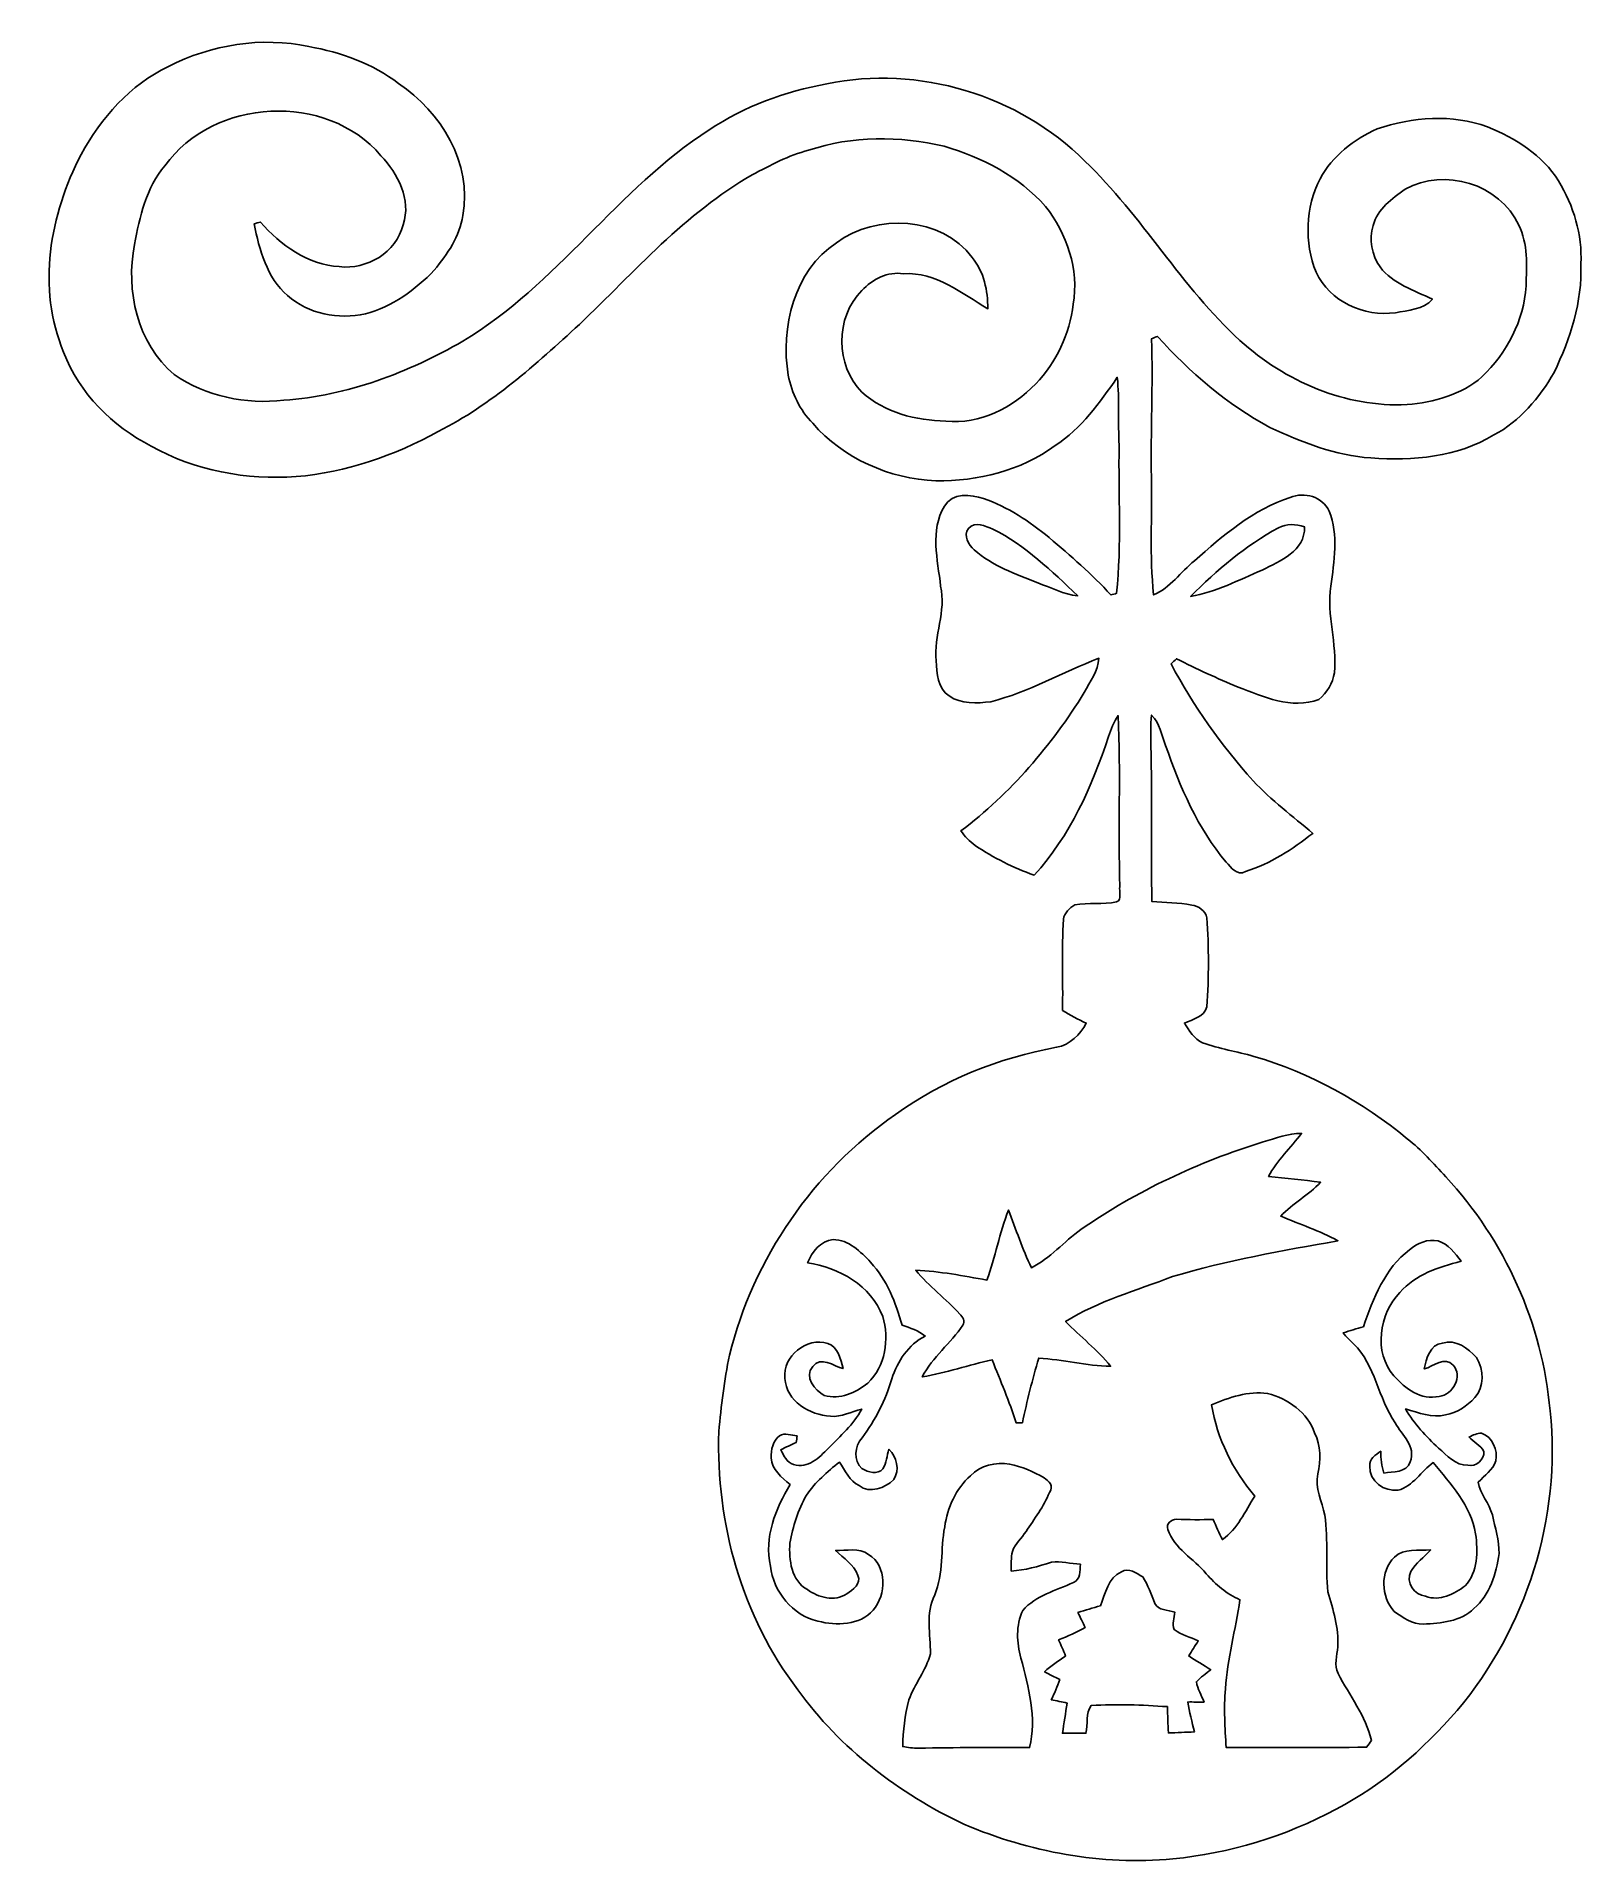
# Model space of a CAD drawing. Header units: centimetres. Extents: x -13.5 to 13.6, y -16.3 to 15.7.
import ezdxf

# ---------------------------------------------------------------- set-up
doc = ezdxf.new("R2010")
doc.units = ezdxf.units.CM
doc.header["$MEASUREMENT"] = 0
doc.layers.add('Layer 1', color=7, linetype='Continuous')

msp = doc.modelspace()

# ---------------------------------------------------------------- linework, layer by layer
at = {"layer": 'Layer 1', "color": 253}
for points, knots in [([(-11.16189, 15.21813), (-10.41188, 15.60407), (-9.52923, 15.742), (-8.70091, 15.56808), (-8.70091, 15.56808), (-8.14105, 15.46613), (-7.58508, 15.26963), (-7.12964, 14.92074), (-7.12964, 14.92074), (-6.3881, 14.42332), (-5.83424, 13.52832), (-6.0071, 12.61039), (-6.0071, 12.61039), (-6.05543, 12.24315), (-6.27944, 11.93588), (-6.50558, 11.65578), (-6.50558, 11.65578), (-6.83613, 11.30759), (-7.24394, 11.01372), (-7.71278, 10.88778), (-7.71278, 10.88778), (-8.18021, 10.78865), (-8.71326, 10.8839), (-9.0738, 11.21128), (-9.0738, 11.21128), (-9.44033, 11.52102), (-9.56663, 12.01314), (-9.66047, 12.46293), (-9.66047, 12.46293), (-9.62413, 12.47387), (-9.58744, 12.48516), (-9.55111, 12.49609), (-9.55111, 12.49609), (-9.19762, 12.09252), (-8.7189, 11.75032), (-8.16892, 11.71575), (-8.16892, 11.71575), (-7.68632, 11.65648), (-7.16809, 11.96481), (-7.05203, 12.44917), (-7.05203, 12.44917), (-6.89963, 12.89191), (-7.14693, 13.33888), (-7.43938, 13.65779), (-7.43938, 13.65779), (-8.39258, 14.77716), (-10.37167, 14.67097), (-11.22116, 13.4807), (-11.22116, 13.4807), (-11.55136, 13.09899), (-11.66142, 12.58464), (-11.75597, 12.10381), (-11.75597, 12.10381), (-11.90943, 11.29665), (-11.70905, 10.3699), (-11.05888, 9.82592), (-11.05888, 9.82592), (-10.50502, 9.44104), (-9.80405, 9.30063), (-9.13836, 9.3786), (-9.13836, 9.3786), (-8.02675, 9.45515), (-6.96207, 9.85979), (-6.00428, 10.41329), (-6.00428, 10.41329), (-4.35786, 11.39437), (-3.29847, 13.08029), (-1.69051, 14.10935), (-1.69051, 14.10935), (-1.07456, 14.52351), (-0.36266, 14.78033), (0.36513, 14.91297), (0.36513, 14.91297), (1.96991, 15.25235), (3.72463, 14.71965), (4.88456, 13.56325), (4.88456, 13.56325), (5.88716, 12.60263), (6.57401, 11.36227), (7.59954, 10.42317), (7.59954, 10.42317), (8.39152, 9.70774), (9.44633, 9.24666), (10.52618, 9.30204), (10.52618, 9.30204), (10.99291, 9.33979), (11.47762, 9.4742), (11.83675, 9.78817), (11.83675, 9.78817), (12.27208, 10.20163), (12.57406, 10.77242), (12.60898, 11.37744), (12.60898, 11.37744), (12.61992, 11.73374), (12.64638, 12.11404), (12.48057, 12.44212), (12.48057, 12.44212), (12.15108, 13.16249), (11.17635, 13.45636), (10.49443, 13.07006), (10.49443, 13.07006), (10.26372, 12.90955), (10.00478, 12.72505), (9.93457, 12.43436), (9.93457, 12.43436), (9.84356, 12.19412), (9.91588, 11.9186), (10.0524, 11.70975), (10.0524, 11.70975), (10.27994, 11.41695), (10.64895, 11.303), (10.96927, 11.1446), (10.96927, 11.1446), (10.81334, 10.96081), (10.53747, 10.95446), (10.32051, 10.9093), (10.32051, 10.9093), (9.77406, 10.83134), (9.16869, 11.10756), (8.93198, 11.61732), (8.93198, 11.61732), (8.72455, 12.13838), (8.74607, 12.75433), (9.00395, 13.25457), (9.00395, 13.25457), (9.21526, 13.65673), (9.59767, 13.93896), (10.0009, 14.1284), (10.0009, 14.1284), (10.62143, 14.32877), (11.31464, 14.39369), (11.93624, 14.16015), (11.93624, 14.16015), (12.42448, 13.96824), (12.89403, 13.66873), (13.17801, 13.21576), (13.17801, 13.21576), (13.44048, 12.78184), (13.59606, 12.27667), (13.56854, 11.76549), (13.56854, 11.76549), (13.59535, 11.10227), (13.38651, 10.45457), (13.09934, 9.86472), (13.09934, 9.86472), (12.84499, 9.42234), (12.5035, 9.0103), (12.04524, 8.7697), (12.04524, 8.7697), (11.40389, 8.37988), (10.62567, 8.31603), (9.89365, 8.36859), (9.89365, 8.36859), (9.27029, 8.40387), (8.68398, 8.64729), (8.12306, 8.90235), (8.12306, 8.90235), (7.37411, 9.30381), (6.72183, 9.86402), (6.15738, 10.49514), (6.15738, 10.49514), (6.12175, 10.48103), (6.08683, 10.46692), (6.0519, 10.45245), (6.0519, 10.45245), (6.0773, 9.64353), (6.03673, 8.83497), (6.04979, 8.02569), (6.04979, 8.02569), (6.06213, 7.34131), (6.01768, 6.65374), (6.08753, 5.97147), (6.08753, 5.97147), (6.37787, 6.09812), (6.56484, 6.37011), (6.80297, 6.56696), (6.80297, 6.56696), (7.30567, 7.01005), (7.83202, 7.46901), (8.48148, 7.67574), (8.48148, 7.67574), (8.72631, 7.78263), (9.04663, 7.68667), (9.16093, 7.43902), (9.16093, 7.43902), (9.32956, 7.02134), (9.24913, 6.55532), (9.18986, 6.12387), (9.18986, 6.12387), (9.11154, 5.61516), (9.30663, 5.11704), (9.25266, 4.60834), (9.25266, 4.60834), (9.2269, 4.4256), (9.11931, 4.25909), (8.98066, 4.14267), (8.98066, 4.14267), (8.50124, 3.95781), (8.01229, 4.19135), (7.56744, 4.35892), (7.56744, 4.35892), (7.20196, 4.51132), (6.83966, 4.67184), (6.48794, 4.85422), (6.48794, 4.85422), (6.45619, 4.82388), (6.42444, 4.79354), (6.39304, 4.76321), (6.39304, 4.76321), (6.78533, 4.02484), (7.27146, 3.33728), (7.83237, 2.71745), (7.83237, 2.71745), (8.14846, 2.37631), (8.52311, 2.09726), (8.87589, 1.7974), (8.87589, 1.7974), (8.51888, 1.52047), (8.13259, 1.26577), (7.69796, 1.12995), (7.69796, 1.12995), (7.53992, 1.0481), (7.4489, 1.20262), (7.35965, 1.29152), (7.35965, 1.29152), (6.85871, 1.88383), (6.55038, 2.60844), (6.29885, 3.33446), (6.29885, 3.33446), (6.23041, 3.5179), (6.19725, 3.72357), (6.05402, 3.86715), (6.05402, 3.86715), (6.0258, 3.69076), (6.04132, 3.51226), (6.04238, 3.33446), (6.04238, 3.33446), (6.06072, 2.42429), (6.03885, 1.51377), (6.05825, 0.6036), (6.05825, 0.6036), (6.29038, 0.58737), (6.52533, 0.58526), (6.75605, 0.54187), (6.75605, 0.54187), (6.87634, 0.53058), (6.99523, 0.44274), (7.01851, 0.32103), (7.01851, 0.32103), (7.05767, -0.1972), (7.05767, -0.72002), (7.01922, -1.2386), (7.01922, -1.2386), (6.97547, -1.41499), (6.77051, -1.45627), (6.62728, -1.52224), (6.62728, -1.52224), (6.70842, -1.65594), (6.79768, -1.80128), (6.9469, -1.86655), (6.9469, -1.86655), (7.23865, -1.97309), (7.54697, -2.02001), (7.84507, -2.10573), (7.84507, -2.10573), (8.82791, -2.39078), (9.74019, -2.89842), (10.53006, -3.54577), (10.53006, -3.54577), (10.77842, -3.74262), (10.98938, -3.98004), (11.20387, -4.21217), (11.20387, -4.21217), (12.23786, -5.32906), (12.90073, -6.7885), (13.02879, -8.30792), (13.02879, -8.30792), (13.23481, -10.18399), (12.60722, -12.11227), (11.40319, -13.55478), (11.40319, -13.55478), (10.79747, -14.23741), (10.1032, -14.86606), (9.28158, -15.27669), (9.28158, -15.27669), (8.40211, -15.76105), (7.41856, -16.04927), (6.42197, -16.15087), (6.42197, -16.15087), (5.17772, -16.26411), (3.91195, -16.03128), (2.76578, -15.54304), (2.76578, -15.54304), (1.63124, -15.00364), (0.59655, -14.21694), (-0.13935, -13.19107), (-0.13935, -13.19107), (-1.12219, -11.9126), (-1.5748, -10.27218), (-1.52541, -8.67163), (-1.52541, -8.67163), (-1.48202, -8.22325), (-1.4291, -7.77522), (-1.33879, -7.3339), (-1.33879, -7.3339), (-0.91652, -5.64127), (0.13088, -4.11127), (1.57021, -3.12279), (1.57021, -3.12279), (2.40277, -2.5206), (3.38102, -2.13043), (4.38961, -1.94592), (4.38961, -1.94592), (4.62562, -1.90324), (4.79919, -1.72579), (4.90961, -1.524), (4.90961, -1.524), (4.76532, -1.4605), (4.62668, -1.38536), (4.49404, -1.30104), (4.49404, -1.30104), (4.5025, -0.7687), (4.47851, -0.23566), (4.50815, 0.29598), (4.50815, 0.29598), (4.52649, 0.40428), (4.6168, 0.49354), (4.70747, 0.54645), (4.70747, 0.54645), (4.94736, 0.59196), (5.19889, 0.54822), (5.43983, 0.59796), (5.43983, 0.59796), (5.54567, 0.63641), (5.4737, 0.79834), (5.4991, 0.86289), (5.4991, 0.86289), (5.46276, 1.86126), (5.51603, 2.86103), (5.46523, 3.85868), (5.46523, 3.85868), (5.38868, 3.74685), (5.34035, 3.61985), (5.29872, 3.49179), (5.29872, 3.49179), (5.00733, 2.61691), (4.6288, 1.7526), (3.99627, 1.06609), (3.99627, 1.06609), (3.63255, 1.19521), (3.2833, 1.36878), (2.96439, 1.58679), (2.96439, 1.58679), (2.8635, 1.65312), (2.78306, 1.74378), (2.71286, 1.84044), (2.71286, 1.84044), (3.58316, 2.49731), (4.30354, 3.33692), (4.87327, 4.26332), (4.87327, 4.26332), (4.9724, 4.45523), (5.11669, 4.63832), (5.12974, 4.86269), (5.12974, 4.86269), (4.49545, 4.61962), (3.90208, 4.26826), (3.23921, 4.1021), (3.23921, 4.1021), (2.99297, 4.07176), (2.72027, 4.05589), (2.50613, 4.20194), (2.50613, 4.20194), (2.30752, 4.33246), (2.29623, 4.6041), (2.28036, 4.81577), (2.28036, 4.81577), (2.23273, 5.25674), (2.46204, 5.68643), (2.35867, 6.12563), (2.35867, 6.12563), (2.30928, 6.58671), (2.16958, 7.09542), (2.42641, 7.52369), (2.42641, 7.52369), (2.56681, 7.76323), (2.88713, 7.73254), (3.11185, 7.65528), (3.11185, 7.65528), (3.5366, 7.51311), (3.91442, 7.25664), (4.25732, 6.97371), (4.25732, 6.97371), (4.63127, 6.65374), (5.01086, 6.3373), (5.33964, 5.96935), (5.33964, 5.96935), (5.36504, 5.97676), (5.41584, 5.99158), (5.44124, 5.99899), (5.44124, 5.99899), (5.52768, 6.85941), (5.47194, 7.72724), (5.48393, 8.59014), (5.48393, 8.59014), (5.46312, 8.98631), (5.49134, 9.38459), (5.45253, 9.77935), (5.45253, 9.77935), (5.14526, 9.33591), (4.82459, 8.88189), (4.36421, 8.58273), (4.36421, 8.58273), (3.76555, 8.14387), (3.00919, 7.95937), (2.27471, 7.96572), (2.27471, 7.96572), (1.46015, 8.00171), (0.6604, 8.35872), (0.11959, 8.97467), (0.11959, 8.97467), (-0.10548, 9.20221), (-0.24483, 9.50277), (-0.30903, 9.81392), (-0.30903, 9.81392), (-0.44591, 10.64824), (-0.20708, 11.64343), (0.5334, 12.13309), (0.5334, 12.13309), (1.23437, 12.65167), (2.37137, 12.60228), (2.91183, 11.8745), (2.91183, 11.8745), (3.11926, 11.62544), (3.18558, 11.29559), (3.18594, 10.9788), (3.18594, 10.9788), (2.73085, 11.24867), (2.27647, 11.62826), (1.71132, 11.59087), (1.71132, 11.59087), (1.43122, 11.63426), (1.16558, 11.49703), (0.98072, 11.29559), (0.98072, 11.29559), (0.51153, 10.82887), (0.51576, 9.98396), (0.98072, 9.51865), (0.98072, 9.51865), (1.37548, 9.16234), (1.93111, 9.0237), (2.4511, 9.01065), (2.4511, 9.01065), (3.04588, 8.95174), (3.62091, 9.24384), (4.02449, 9.66399), (4.02449, 9.66399), (4.38291, 10.04429), (4.62209, 10.53783), (4.68066, 11.05853), (4.68066, 11.05853), (4.78472, 11.6653), (4.57129, 12.29289), (4.19594, 12.76879), (4.19594, 12.76879), (3.73592, 13.29584), (3.08434, 13.62745), (2.42182, 13.82254), (2.42182, 13.82254), (1.64359, 14.00775), (0.80998, 14.00881), (0.04727, 13.75269), (0.04727, 13.75269), (-0.30445, 13.66414), (-0.62124, 13.48599), (-0.94121, 13.32195), (-0.94121, 13.32195), (-2.10961, 12.65132), (-3.00355, 11.62438), (-3.96522, 10.70292), (-3.96522, 10.70292), (-4.72863, 10.00725), (-5.50439, 9.29887), (-6.43537, 8.83144), (-6.43537, 8.83144), (-7.20125, 8.40881), (-8.04721, 8.11495), (-8.92175, 8.04122), (-8.92175, 8.04122), (-9.79241, 7.98089), (-10.69799, 8.13999), (-11.46104, 8.57567), (-11.46104, 8.57567), (-12.14226, 8.92034), (-12.72328, 9.49995), (-12.99457, 10.22068), (-12.99457, 10.22068), (-13.46906, 11.33828), (-13.23693, 12.6298), (-12.68871, 13.67719), (-12.68871, 13.67719), (-12.33946, 14.3196), (-11.8304, 14.89922), (-11.16189, 15.21813), (-11.16189, 15.21813), (-11.16189, 15.21813), (-11.16189, 15.21813), (-11.16189, 15.21813)], [0, 0, 0, 0, 0.0078125, 0.0078125, 0.0078125, 0.0078125, 0.015625, 0.015625, 0.015625, 0.015625, 0.0234375, 0.0234375, 0.0234375, 0.0234375, 0.03125, 0.03125, 0.03125, 0.03125, 0.0390625, 0.0390625, 0.0390625, 0.0390625, 0.046875, 0.046875, 0.046875, 0.046875, 0.0546875, 0.0546875, 0.0546875, 0.0546875, 0.0625, 0.0625, 0.0625, 0.0625, 0.0703125, 0.0703125, 0.0703125, 0.0703125, 0.078125, 0.078125, 0.078125, 0.078125, 0.0859375, 0.0859375, 0.0859375, 0.0859375, 0.09375, 0.09375, 0.09375, 0.09375, 0.1015625, 0.1015625, 0.1015625, 0.1015625, 0.109375, 0.109375, 0.109375, 0.109375, 0.1171875, 0.1171875, 0.1171875, 0.1171875, 0.125, 0.125, 0.125, 0.125, 0.1328125, 0.1328125, 0.1328125, 0.1328125, 0.140625, 0.140625, 0.140625, 0.140625, 0.1484375, 0.1484375, 0.1484375, 0.1484375, 0.15625, 0.15625, 0.15625, 0.15625, 0.1640625, 0.1640625, 0.1640625, 0.1640625, 0.171875, 0.171875, 0.171875, 0.171875, 0.1796875, 0.1796875, 0.1796875, 0.1796875, 0.1875, 0.1875, 0.1875, 0.1875, 0.1953125, 0.1953125, 0.1953125, 0.1953125, 0.203125, 0.203125, 0.203125, 0.203125, 0.2109375, 0.2109375, 0.2109375, 0.2109375, 0.21875, 0.21875, 0.21875, 0.21875, 0.2265625, 0.2265625, 0.2265625, 0.2265625, 0.234375, 0.234375, 0.234375, 0.234375, 0.2421875, 0.2421875, 0.2421875, 0.2421875, 0.25, 0.25, 0.25, 0.25, 0.2578125, 0.2578125, 0.2578125, 0.2578125, 0.265625, 0.265625, 0.265625, 0.265625, 0.2734375, 0.2734375, 0.2734375, 0.2734375, 0.28125, 0.28125, 0.28125, 0.28125, 0.2890625, 0.2890625, 0.2890625, 0.2890625, 0.296875, 0.296875, 0.296875, 0.296875, 0.3046875, 0.3046875, 0.3046875, 0.3046875, 0.3125, 0.3125, 0.3125, 0.3125, 0.3203125, 0.3203125, 0.3203125, 0.3203125, 0.328125, 0.328125, 0.328125, 0.328125, 0.3359375, 0.3359375, 0.3359375, 0.3359375, 0.34375, 0.34375, 0.34375, 0.34375, 0.3515625, 0.3515625, 0.3515625, 0.3515625, 0.359375, 0.359375, 0.359375, 0.359375, 0.3671875, 0.3671875, 0.3671875, 0.3671875, 0.375, 0.375, 0.375, 0.375, 0.3828125, 0.3828125, 0.3828125, 0.3828125, 0.390625, 0.390625, 0.390625, 0.390625, 0.3984375, 0.3984375, 0.3984375, 0.3984375, 0.40625, 0.40625, 0.40625, 0.40625, 0.4140625, 0.4140625, 0.4140625, 0.4140625, 0.421875, 0.421875, 0.421875, 0.421875, 0.4296875, 0.4296875, 0.4296875, 0.4296875, 0.4375, 0.4375, 0.4375, 0.4375, 0.4453125, 0.4453125, 0.4453125, 0.4453125, 0.453125, 0.453125, 0.453125, 0.453125, 0.4609375, 0.4609375, 0.4609375, 0.4609375, 0.46875, 0.46875, 0.46875, 0.46875, 0.4765625, 0.4765625, 0.4765625, 0.4765625, 0.484375, 0.484375, 0.484375, 0.484375, 0.4921875, 0.4921875, 0.4921875, 0.4921875, 0.5, 0.5, 0.5, 0.5, 0.5078125, 0.5078125, 0.5078125, 0.5078125, 0.515625, 0.515625, 0.515625, 0.515625, 0.5234375, 0.5234375, 0.5234375, 0.5234375, 0.53125, 0.53125, 0.53125, 0.53125, 0.5390625, 0.5390625, 0.5390625, 0.5390625, 0.546875, 0.546875, 0.546875, 0.546875, 0.5546875, 0.5546875, 0.5546875, 0.5546875, 0.5625, 0.5625, 0.5625, 0.5625, 0.5703125, 0.5703125, 0.5703125, 0.5703125, 0.578125, 0.578125, 0.578125, 0.578125, 0.5859375, 0.5859375, 0.5859375, 0.5859375, 0.59375, 0.59375, 0.59375, 0.59375, 0.6015625, 0.6015625, 0.6015625, 0.6015625, 0.609375, 0.609375, 0.609375, 0.609375, 0.6171875, 0.6171875, 0.6171875, 0.6171875, 0.625, 0.625, 0.625, 0.625, 0.6328125, 0.6328125, 0.6328125, 0.6328125, 0.640625, 0.640625, 0.640625, 0.640625, 0.6484375, 0.6484375, 0.6484375, 0.6484375, 0.65625, 0.65625, 0.65625, 0.65625, 0.6640625, 0.6640625, 0.6640625, 0.6640625, 0.671875, 0.671875, 0.671875, 0.671875, 0.6796875, 0.6796875, 0.6796875, 0.6796875, 0.6875, 0.6875, 0.6875, 0.6875, 0.6953125, 0.6953125, 0.6953125, 0.6953125, 0.703125, 0.703125, 0.703125, 0.703125, 0.7109375, 0.7109375, 0.7109375, 0.7109375, 0.71875, 0.71875, 0.71875, 0.71875, 0.7265625, 0.7265625, 0.7265625, 0.7265625, 0.734375, 0.734375, 0.734375, 0.734375, 0.7421875, 0.7421875, 0.7421875, 0.7421875, 0.75, 0.75, 0.75, 0.75, 0.7578125, 0.7578125, 0.7578125, 0.7578125, 0.765625, 0.765625, 0.765625, 0.765625, 0.7734375, 0.7734375, 0.7734375, 0.7734375, 0.78125, 0.78125, 0.78125, 0.78125, 0.7890625, 0.7890625, 0.7890625, 0.7890625, 0.796875, 0.796875, 0.796875, 0.796875, 0.8046875, 0.8046875, 0.8046875, 0.8046875, 0.8125, 0.8125, 0.8125, 0.8125, 0.8203125, 0.8203125, 0.8203125, 0.8203125, 0.828125, 0.828125, 0.828125, 0.828125, 0.8359375, 0.8359375, 0.8359375, 0.8359375, 0.84375, 0.84375, 0.84375, 0.84375, 0.8515625, 0.8515625, 0.8515625, 0.8515625, 0.859375, 0.859375, 0.859375, 0.859375, 0.8671875, 0.8671875, 0.8671875, 0.8671875, 0.875, 0.875, 0.875, 0.875, 0.8828125, 0.8828125, 0.8828125, 0.8828125, 0.890625, 0.890625, 0.890625, 0.890625, 0.8984375, 0.8984375, 0.8984375, 0.8984375, 0.90625, 0.90625, 0.90625, 0.90625, 0.9140625, 0.9140625, 0.9140625, 0.9140625, 0.921875, 0.921875, 0.921875, 0.921875, 0.9296875, 0.9296875, 0.9296875, 0.9296875, 0.9375, 0.9375, 0.9375, 0.9375, 0.9453125, 0.9453125, 0.9453125, 0.9453125, 0.953125, 0.953125, 0.953125, 0.953125, 0.9609375, 0.9609375, 0.9609375, 0.9609375, 0.96875, 0.96875, 0.96875, 0.96875, 0.9765625, 0.9765625, 0.9765625, 0.9765625, 0.984375, 0.984375, 0.984375, 0.984375, 1, 1, 1, 1]), ([(2.85009, 7.13317), (2.74708, 7.00758), (2.84903, 6.84953), (2.94746, 6.75816), (2.94746, 6.75816), (3.26637, 6.48017), (3.67136, 6.33518), (4.05836, 6.18102), (4.05836, 6.18102), (4.29084, 6.10235), (4.51167, 5.97535), (4.76074, 5.95418), (4.76074, 5.95418), (4.30212, 6.38492), (3.84492, 6.83824), (3.27554, 7.12329), (3.27554, 7.12329), (3.14254, 7.17232), (2.95945, 7.26899), (2.85009, 7.13317), (2.85009, 7.13317), (2.85009, 7.13317), (2.85009, 7.13317), (2.85009, 7.13317)], [0, 0, 0, 0, 0.14285714, 0.14285714, 0.14285714, 0.14285714, 0.28571429, 0.28571429, 0.28571429, 0.28571429, 0.42857143, 0.42857143, 0.42857143, 0.42857143, 0.57142857, 0.57142857, 0.57142857, 0.57142857, 0.71428571, 0.71428571, 0.71428571, 0.71428571, 1, 1, 1, 1]), ([(8.27334, 7.1434), (7.69655, 6.83577), (7.19737, 6.40151), (6.73453, 5.94431), (6.73453, 5.94431), (7.17726, 6.01733), (7.57908, 6.23429), (7.99006, 6.40503), (7.99006, 6.40503), (8.2998, 6.56837), (8.74289, 6.73594), (8.73054, 7.16174), (8.73054, 7.16174), (8.58132, 7.20584), (8.4134, 7.22842), (8.27334, 7.1434), (8.27334, 7.1434), (8.27334, 7.1434), (8.27334, 7.1434), (8.27334, 7.1434)], [0, 0, 0, 0, 0.16666667, 0.16666667, 0.16666667, 0.16666667, 0.33333333, 0.33333333, 0.33333333, 0.33333333, 0.5, 0.5, 0.5, 0.5, 0.66666667, 0.66666667, 0.66666667, 0.66666667, 1, 1, 1, 1]), ([(8.00594, -3.6001), (6.87634, -3.95464), (5.78908, -4.45735), (4.81612, -5.13503), (4.81612, -5.13503), (4.51697, -5.34529), (4.27743, -5.63951), (3.94758, -5.80531), (3.94758, -5.80531), (3.79412, -5.47582), (3.67736, -5.13221), (3.54683, -4.7939), (3.54683, -4.7939), (3.39266, -5.19395), (3.31682, -5.61904), (3.16865, -6.02121), (3.16865, -6.02121), (2.75696, -5.94572), (2.34421, -5.86669), (1.92511, -5.848), (1.92511, -5.848), (2.15336, -6.13198), (2.45392, -6.34682), (2.69804, -6.61635), (2.69804, -6.61635), (2.74038, -6.66785), (2.79576, -6.74158), (2.7499, -6.80861), (2.7499, -6.80861), (2.53577, -7.12717), (2.21439, -7.36741), (2.03835, -7.71349), (2.03835, -7.71349), (2.45428, -7.64857), (2.8508, -7.50182), (3.26214, -7.4168), (3.26214, -7.4168), (3.40642, -7.78298), (3.56129, -8.14564), (3.683, -8.52029), (3.683, -8.52029), (3.71016, -8.51958), (3.76449, -8.51817), (3.79166, -8.51747), (3.79166, -8.51747), (3.87103, -8.13647), (3.96699, -7.75864), (4.07741, -7.3854), (4.07741, -7.3854), (4.49933, -7.41186), (4.91208, -7.52052), (5.33576, -7.52898), (5.33576, -7.52898), (5.10187, -7.23935), (4.80554, -7.00934), (4.54589, -6.74476), (4.54589, -6.74476), (5.12339, -6.38739), (5.78626, -6.20183), (6.41667, -5.96018), (6.41667, -5.96018), (7.36494, -5.67655), (8.34072, -5.50474), (9.31404, -5.33329), (9.31404, -5.33329), (8.99442, -5.15832), (8.64694, -5.04331), (8.31286, -4.90079), (8.31286, -4.90079), (8.52487, -4.67924), (8.80216, -4.53214), (9.01241, -4.30847), (9.01241, -4.30847), (8.70938, -4.26438), (8.40387, -4.24427), (8.10048, -4.20582), (8.10048, -4.20582), (8.25077, -3.92395), (8.48642, -3.70311), (8.67939, -3.45264), (8.67939, -3.45264), (8.44656, -3.44911), (8.22713, -3.54013), (8.00594, -3.6001), (8.00594, -3.6001), (8.00594, -3.6001), (8.00594, -3.6001), (8.00594, -3.6001)], [0, 0, 0, 0, 0.04347826, 0.04347826, 0.04347826, 0.04347826, 0.08695652, 0.08695652, 0.08695652, 0.08695652, 0.13043478, 0.13043478, 0.13043478, 0.13043478, 0.17391304, 0.17391304, 0.17391304, 0.17391304, 0.2173913, 0.2173913, 0.2173913, 0.2173913, 0.26086957, 0.26086957, 0.26086957, 0.26086957, 0.30434783, 0.30434783, 0.30434783, 0.30434783, 0.34782609, 0.34782609, 0.34782609, 0.34782609, 0.39130435, 0.39130435, 0.39130435, 0.39130435, 0.43478261, 0.43478261, 0.43478261, 0.43478261, 0.47826087, 0.47826087, 0.47826087, 0.47826087, 0.52173913, 0.52173913, 0.52173913, 0.52173913, 0.56521739, 0.56521739, 0.56521739, 0.56521739, 0.60869565, 0.60869565, 0.60869565, 0.60869565, 0.65217391, 0.65217391, 0.65217391, 0.65217391, 0.69565217, 0.69565217, 0.69565217, 0.69565217, 0.73913043, 0.73913043, 0.73913043, 0.73913043, 0.7826087, 0.7826087, 0.7826087, 0.7826087, 0.82608696, 0.82608696, 0.82608696, 0.82608696, 0.86956522, 0.86956522, 0.86956522, 0.86956522, 0.91304348, 0.91304348, 0.91304348, 0.91304348, 1, 1, 1, 1]), ([(0.02858, -5.71923), (0.57891, -5.80072), (1.13877, -6.1154), (1.3462, -6.65656), (1.3462, -6.65656), (1.46262, -7.0545), (1.39665, -7.52898), (1.08409, -7.82214), (1.08409, -7.82214), (0.87312, -7.99147), (0.59725, -8.11883), (0.32209, -8.04016), (0.32209, -8.04016), (0.15804, -7.95232), (-0.04163, -7.70855), (0.12277, -7.53181), (0.12277, -7.53181), (0.25647, -7.34519), (0.48648, -7.52475), (0.65229, -7.56955), (0.65229, -7.56955), (0.60642, -7.40234), (0.57115, -7.19032), (0.38312, -7.12999), (0.38312, -7.12999), (0.01023, -7.01146), (-0.40746, -7.35083), (-0.36724, -7.741), (-0.36724, -7.741), (-0.34396, -8.14317), (0.0695, -8.38306), (0.43109, -8.40387), (0.43109, -8.40387), (0.62548, -8.42116), (0.79516, -8.32167), (0.97719, -8.27828), (0.97719, -8.27828), (0.83573, -8.5471), (0.60007, -8.74818), (0.39299, -8.96549), (0.39299, -8.96549), (0.23107, -9.12354), (0.03845, -9.32886), (-0.21555, -9.24913), (-0.21555, -9.24913), (-0.33514, -9.21314), (-0.38806, -9.09144), (-0.43956, -8.98984), (-0.43956, -8.98984), (-0.34996, -8.94468), (-0.25929, -8.90199), (-0.16757, -8.86143), (-0.16757, -8.86143), (-0.16369, -8.8332), (-0.15628, -8.77641), (-0.15275, -8.74783), (-0.15275, -8.74783), (-0.254, -8.73725), (-0.36689, -8.68821), (-0.46284, -8.74324), (-0.46284, -8.74324), (-0.57291, -8.83638), (-0.61736, -8.98913), (-0.60537, -9.13024), (-0.60537, -9.13024), (-0.60184, -9.33909), (-0.4191, -9.4742), (-0.27693, -9.59803), (-0.27693, -9.59803), (-0.52881, -10.02418), (-0.73519, -10.5223), (-0.61983, -11.02572), (-0.61983, -11.02572), (-0.56938, -11.47692), (-0.23671, -11.88473), (0.21026, -11.98986), (0.21026, -11.98986), (0.53375, -12.07064), (0.9398, -12.06359), (1.18075, -11.79936), (1.18075, -11.79936), (1.40758, -11.5249), (1.42487, -11.02431), (1.0982, -10.8204), (1.0982, -10.8204), (0.93204, -10.69552), (0.70838, -10.76466), (0.51929, -10.7502), (0.51929, -10.7502), (0.65652, -10.89025), (0.84455, -10.99397), (0.91158, -11.19011), (0.91158, -11.19011), (0.97896, -11.33158), (0.81986, -11.44623), (0.7172, -11.51149), (0.7172, -11.51149), (0.50553, -11.65084), (0.21943, -11.57676), (0.02646, -11.43741), (0.02646, -11.43741), (-0.25365, -11.28148), (-0.30198, -10.91318), (-0.27869, -10.62461), (-0.27869, -10.62461), (-0.22543, -10.33286), (-0.1397, -10.04076), (0.01023, -9.78323), (0.01023, -9.78323), (0.16404, -9.55604), (0.375, -9.37472), (0.58843, -9.20503), (0.58843, -9.20503), (0.68897, -9.35214), (0.75847, -9.53699), (0.93204, -9.61602), (0.93204, -9.61602), (1.11654, -9.76242), (1.38748, -9.66011), (1.53952, -9.51301), (1.53952, -9.51301), (1.64253, -9.34261), (1.59773, -9.11401), (1.45274, -8.98066), (1.45274, -8.98066), (1.41887, -9.09426), (1.4164, -9.22161), (1.34796, -9.32251), (1.34796, -9.32251), (1.2573, -9.43469), (1.08867, -9.38283), (0.98213, -9.31933), (0.98213, -9.31933), (0.82479, -9.18034), (0.85055, -8.92845), (0.98531, -8.77958), (0.98531, -8.77958), (1.21814, -8.47019), (1.39277, -8.12059), (1.50495, -7.75018), (1.50495, -7.75018), (1.60514, -7.44044), (1.79352, -7.15151), (2.0888, -6.99911), (2.0888, -6.99911), (1.96956, -6.90704), (1.82774, -6.85236), (1.68346, -6.81214), (1.68346, -6.81214), (1.57656, -6.41315), (1.41711, -6.01768), (1.13418, -5.70936), (1.13418, -5.70936), (0.95638, -5.5245), (0.75353, -5.31001), (0.4759, -5.31248), (0.4759, -5.31248), (0.25682, -5.33647), (0.10478, -5.52626), (0.02858, -5.71923), (0.02858, -5.71923), (0.02858, -5.71923), (0.02858, -5.71923), (0.02858, -5.71923)], [0, 0, 0, 0, 0.02380952, 0.02380952, 0.02380952, 0.02380952, 0.04761905, 0.04761905, 0.04761905, 0.04761905, 0.07142857, 0.07142857, 0.07142857, 0.07142857, 0.0952381, 0.0952381, 0.0952381, 0.0952381, 0.11904762, 0.11904762, 0.11904762, 0.11904762, 0.14285714, 0.14285714, 0.14285714, 0.14285714, 0.16666667, 0.16666667, 0.16666667, 0.16666667, 0.19047619, 0.19047619, 0.19047619, 0.19047619, 0.21428571, 0.21428571, 0.21428571, 0.21428571, 0.23809524, 0.23809524, 0.23809524, 0.23809524, 0.26190476, 0.26190476, 0.26190476, 0.26190476, 0.28571429, 0.28571429, 0.28571429, 0.28571429, 0.30952381, 0.30952381, 0.30952381, 0.30952381, 0.33333333, 0.33333333, 0.33333333, 0.33333333, 0.35714286, 0.35714286, 0.35714286, 0.35714286, 0.38095238, 0.38095238, 0.38095238, 0.38095238, 0.4047619, 0.4047619, 0.4047619, 0.4047619, 0.42857143, 0.42857143, 0.42857143, 0.42857143, 0.45238095, 0.45238095, 0.45238095, 0.45238095, 0.47619048, 0.47619048, 0.47619048, 0.47619048, 0.5, 0.5, 0.5, 0.5, 0.52380952, 0.52380952, 0.52380952, 0.52380952, 0.54761905, 0.54761905, 0.54761905, 0.54761905, 0.57142857, 0.57142857, 0.57142857, 0.57142857, 0.5952381, 0.5952381, 0.5952381, 0.5952381, 0.61904762, 0.61904762, 0.61904762, 0.61904762, 0.64285714, 0.64285714, 0.64285714, 0.64285714, 0.66666667, 0.66666667, 0.66666667, 0.66666667, 0.69047619, 0.69047619, 0.69047619, 0.69047619, 0.71428571, 0.71428571, 0.71428571, 0.71428571, 0.73809524, 0.73809524, 0.73809524, 0.73809524, 0.76190476, 0.76190476, 0.76190476, 0.76190476, 0.78571429, 0.78571429, 0.78571429, 0.78571429, 0.80952381, 0.80952381, 0.80952381, 0.80952381, 0.83333333, 0.83333333, 0.83333333, 0.83333333, 0.85714286, 0.85714286, 0.85714286, 0.85714286, 0.88095238, 0.88095238, 0.88095238, 0.88095238, 0.9047619, 0.9047619, 0.9047619, 0.9047619, 0.92857143, 0.92857143, 0.92857143, 0.92857143, 0.95238095, 0.95238095, 0.95238095, 0.95238095, 1, 1, 1, 1]), ([(10.56852, -5.48958), (10.13707, -5.81519), (9.93246, -6.34259), (9.76207, -6.83613), (9.76207, -6.83613), (9.64318, -6.8707), (9.52429, -6.90598), (9.40682, -6.94549), (9.40682, -6.94549), (9.46326, -7.01216), (9.525, -7.0739), (9.58779, -7.13493), (9.58779, -7.13493), (9.97409, -7.51064), (10.01783, -8.08884), (10.31946, -8.51958), (10.31946, -8.51958), (10.43129, -8.73513), (10.68952, -8.9281), (10.5791, -9.20221), (10.5791, -9.20221), (10.51877, -9.39165), (10.27359, -9.37295), (10.12155, -9.39694), (10.12155, -9.39694), (10.08309, -9.27382), (10.06122, -9.14576), (10.06369, -9.01665), (10.06369, -9.01665), (9.97267, -9.07556), (9.85873, -9.15247), (9.87531, -9.27735), (9.87531, -9.27735), (9.85908, -9.53805), (10.12543, -9.72961), (10.36708, -9.69786), (10.36708, -9.69786), (10.63696, -9.62978), (10.76678, -9.36096), (10.9855, -9.2142), (10.9855, -9.2142), (11.29171, -9.58674), (11.63955, -9.96915), (11.72633, -10.46127), (11.72633, -10.46127), (11.76726, -10.76501), (11.7662, -11.12979), (11.54571, -11.36932), (11.54571, -11.36932), (11.35168, -11.5129), (11.09416, -11.64696), (10.84792, -11.55347), (10.84792, -11.55347), (10.65212, -11.52984), (10.49549, -11.31076), (10.59074, -11.12026), (10.59074, -11.12026), (10.67611, -10.96963), (10.82569, -10.87014), (10.93929, -10.74244), (10.93929, -10.74244), (10.7248, -10.76007), (10.47503, -10.71104), (10.30358, -10.86838), (10.30358, -10.86838), (10.05205, -11.12026), (10.06334, -11.56053), (10.30111, -11.81806), (10.30111, -11.81806), (10.44892, -11.9253), (10.61826, -12.04383), (10.81052, -12.04066), (10.81052, -12.04066), (11.1185, -12.02443), (11.46598, -11.99727), (11.69741, -11.76902), (11.69741, -11.76902), (11.97539, -11.52842), (12.0904, -11.16048), (12.13591, -10.80664), (12.13591, -10.80664), (12.13661, -10.57734), (12.06994, -10.35297), (12.01879, -10.13143), (12.01879, -10.13143), (11.96622, -9.92752), (11.80147, -9.76665), (11.7729, -9.55675), (11.7729, -9.55675), (11.88156, -9.43857), (12.02725, -9.34544), (12.07911, -9.18457), (12.07911, -9.18457), (12.11968, -8.99301), (12.0209, -8.76723), (11.83076, -8.70091), (11.83076, -8.70091), (11.75173, -8.69597), (11.67977, -8.73513), (11.61097, -8.76794), (11.61097, -8.76794), (11.69141, -8.85754), (11.80818, -8.91222), (11.87062, -9.01841), (11.87062, -9.01841), (11.88085, -9.16234), (11.73304, -9.29181), (11.59051, -9.26147), (11.59051, -9.26147), (11.37038, -9.27065), (11.22821, -9.08614), (11.07511, -8.96267), (11.07511, -8.96267), (10.86203, -8.75347), (10.64895, -8.53652), (10.50043, -8.27546), (10.50043, -8.27546), (10.72656, -8.33861), (10.96222, -8.44479), (11.20069, -8.37741), (11.20069, -8.37741), (11.40495, -8.35096), (11.57393, -8.22149), (11.71187, -8.07755), (11.71187, -8.07755), (11.88755, -7.88987), (11.86603, -7.58543), (11.74256, -7.37623), (11.74256, -7.37623), (11.59122, -7.21678), (11.38237, -7.04709), (11.1446, -7.12223), (11.1446, -7.12223), (10.9287, -7.14551), (10.8585, -7.39704), (10.82569, -7.5752), (10.82569, -7.5752), (10.98091, -7.53145), (11.19364, -7.34413), (11.33016, -7.50852), (11.33016, -7.50852), (11.51043, -7.69303), (11.32805, -8.03698), (11.08957, -8.05498), (11.08957, -8.05498), (10.76784, -8.12835), (10.49443, -7.91916), (10.29476, -7.69761), (10.29476, -7.69761), (9.93422, -7.28345), (10.03794, -6.6167), (10.39918, -6.23641), (10.39918, -6.23641), (10.67329, -5.92067), (11.08075, -5.79473), (11.47057, -5.69172), (11.47057, -5.69172), (11.36721, -5.54531), (11.24902, -5.38974), (11.06981, -5.33576), (11.06981, -5.33576), (10.88602, -5.29131), (10.70751, -5.37739), (10.56852, -5.48958), (10.56852, -5.48958), (10.56852, -5.48958), (10.56852, -5.48958), (10.56852, -5.48958)], [0, 0, 0, 0, 0.02325581, 0.02325581, 0.02325581, 0.02325581, 0.04651163, 0.04651163, 0.04651163, 0.04651163, 0.06976744, 0.06976744, 0.06976744, 0.06976744, 0.09302326, 0.09302326, 0.09302326, 0.09302326, 0.11627907, 0.11627907, 0.11627907, 0.11627907, 0.13953488, 0.13953488, 0.13953488, 0.13953488, 0.1627907, 0.1627907, 0.1627907, 0.1627907, 0.18604651, 0.18604651, 0.18604651, 0.18604651, 0.20930233, 0.20930233, 0.20930233, 0.20930233, 0.23255814, 0.23255814, 0.23255814, 0.23255814, 0.25581395, 0.25581395, 0.25581395, 0.25581395, 0.27906977, 0.27906977, 0.27906977, 0.27906977, 0.30232558, 0.30232558, 0.30232558, 0.30232558, 0.3255814, 0.3255814, 0.3255814, 0.3255814, 0.34883721, 0.34883721, 0.34883721, 0.34883721, 0.37209302, 0.37209302, 0.37209302, 0.37209302, 0.39534884, 0.39534884, 0.39534884, 0.39534884, 0.41860465, 0.41860465, 0.41860465, 0.41860465, 0.44186047, 0.44186047, 0.44186047, 0.44186047, 0.46511628, 0.46511628, 0.46511628, 0.46511628, 0.48837209, 0.48837209, 0.48837209, 0.48837209, 0.51162791, 0.51162791, 0.51162791, 0.51162791, 0.53488372, 0.53488372, 0.53488372, 0.53488372, 0.55813953, 0.55813953, 0.55813953, 0.55813953, 0.58139535, 0.58139535, 0.58139535, 0.58139535, 0.60465116, 0.60465116, 0.60465116, 0.60465116, 0.62790698, 0.62790698, 0.62790698, 0.62790698, 0.65116279, 0.65116279, 0.65116279, 0.65116279, 0.6744186, 0.6744186, 0.6744186, 0.6744186, 0.69767442, 0.69767442, 0.69767442, 0.69767442, 0.72093023, 0.72093023, 0.72093023, 0.72093023, 0.74418605, 0.74418605, 0.74418605, 0.74418605, 0.76744186, 0.76744186, 0.76744186, 0.76744186, 0.79069767, 0.79069767, 0.79069767, 0.79069767, 0.81395349, 0.81395349, 0.81395349, 0.81395349, 0.8372093, 0.8372093, 0.8372093, 0.8372093, 0.86046512, 0.86046512, 0.86046512, 0.86046512, 0.88372093, 0.88372093, 0.88372093, 0.88372093, 0.90697674, 0.90697674, 0.90697674, 0.90697674, 0.93023256, 0.93023256, 0.93023256, 0.93023256, 0.95348837, 0.95348837, 0.95348837, 0.95348837, 1, 1, 1, 1]), ([(7.10142, -8.2042), (7.20161, -8.7951), (7.47677, -9.34332), (7.85883, -9.80228), (7.85883, -9.80228), (7.6895, -10.06722), (7.55721, -10.3759), (7.29333, -10.56217), (7.29333, -10.56217), (7.23194, -10.44787), (7.18185, -10.32686), (7.13246, -10.20798), (7.13246, -10.20798), (6.91727, -10.2175), (6.70242, -10.21397), (6.48723, -10.20657), (6.48723, -10.20657), (6.39939, -10.20833), (6.29814, -10.287), (6.33836, -10.38331), (6.33836, -10.38331), (6.44737, -10.72691), (6.79238, -10.89307), (7.01075, -11.15836), (7.01075, -11.15836), (7.17268, -11.35062), (7.36776, -11.5129), (7.59954, -11.61521), (7.59954, -11.61521), (7.52475, -12.13661), (7.37694, -12.64673), (7.34624, -13.17449), (7.34624, -13.17449), (7.31308, -13.51492), (7.33884, -13.85746), (7.35683, -14.1986), (7.35683, -14.1986), (8.17704, -14.19931), (8.9976, -14.20178), (9.81816, -14.19648), (9.81816, -14.19648), (9.84532, -14.15697), (9.87284, -14.11746), (9.90106, -14.07866), (9.90106, -14.07866), (9.80369, -13.64368), (9.51794, -13.29337), (9.31827, -12.90567), (9.31827, -12.90567), (9.24384, -12.75715), (9.3024, -12.59311), (9.31157, -12.43789), (9.31157, -12.43789), (9.33309, -12.10804), (9.22902, -11.78842), (9.14012, -11.47516), (9.14012, -11.47516), (9.08897, -11.0303), (9.15282, -10.57769), (9.08509, -10.13389), (9.08509, -10.13389), (9.04311, -9.89365), (8.90164, -9.66152), (8.96373, -9.41246), (8.96373, -9.41246), (9.01841, -9.1754), (9.02159, -8.91646), (8.90658, -8.69597), (8.90658, -8.69597), (8.78522, -8.33508), (8.44056, -8.0966), (8.08496, -8.00347), (8.08496, -8.00347), (7.74136, -7.9562), (7.41221, -8.07402), (7.10142, -8.2042), (7.10142, -8.2042), (7.10142, -8.2042), (7.10142, -8.2042), (7.10142, -8.2042)], [0, 0, 0, 0, 0.04761905, 0.04761905, 0.04761905, 0.04761905, 0.0952381, 0.0952381, 0.0952381, 0.0952381, 0.14285714, 0.14285714, 0.14285714, 0.14285714, 0.19047619, 0.19047619, 0.19047619, 0.19047619, 0.23809524, 0.23809524, 0.23809524, 0.23809524, 0.28571429, 0.28571429, 0.28571429, 0.28571429, 0.33333333, 0.33333333, 0.33333333, 0.33333333, 0.38095238, 0.38095238, 0.38095238, 0.38095238, 0.42857143, 0.42857143, 0.42857143, 0.42857143, 0.47619048, 0.47619048, 0.47619048, 0.47619048, 0.52380952, 0.52380952, 0.52380952, 0.52380952, 0.57142857, 0.57142857, 0.57142857, 0.57142857, 0.61904762, 0.61904762, 0.61904762, 0.61904762, 0.66666667, 0.66666667, 0.66666667, 0.66666667, 0.71428571, 0.71428571, 0.71428571, 0.71428571, 0.76190476, 0.76190476, 0.76190476, 0.76190476, 0.80952381, 0.80952381, 0.80952381, 0.80952381, 0.85714286, 0.85714286, 0.85714286, 0.85714286, 0.9047619, 0.9047619, 0.9047619, 0.9047619, 1, 1, 1, 1]), ([(2.88255, -9.44492), (2.62572, -9.67458), (2.48003, -10.0016), (2.43099, -10.33851), (2.43099, -10.33851), (2.35373, -10.73326), (2.41618, -11.15413), (2.25531, -11.53125), (2.25531, -11.53125), (2.09303, -11.85757), (2.18299, -12.21881), (2.18087, -12.56347), (2.18087, -12.56347), (2.10432, -12.85134), (1.90218, -13.08735), (1.80446, -13.36746), (1.80446, -13.36746), (1.72614, -13.63239), (1.70498, -13.90862), (1.69545, -14.18378), (1.69545, -14.18378), (1.78682, -14.1986), (1.87854, -14.21518), (1.97167, -14.21377), (1.97167, -14.21377), (2.62008, -14.19931), (3.26849, -14.19578), (3.91689, -14.20178), (3.91689, -14.20178), (4.04424, -13.68072), (3.89996, -13.14132), (3.76449, -12.6365), (3.76449, -12.6365), (3.689, -12.36839), (3.67559, -12.06006), (3.79695, -11.80359), (3.79695, -11.80359), (4.02484, -11.53866), (4.37903, -11.4554), (4.68418, -11.31288), (4.68418, -11.31288), (4.80836, -11.25784), (4.80377, -11.10862), (4.80589, -10.99432), (4.80589, -10.99432), (4.63691, -10.98303), (4.46758, -10.93611), (4.2986, -10.95551), (4.2986, -10.95551), (4.07106, -11.03701), (3.83646, -11.09416), (3.59516, -11.11391), (3.59516, -11.11391), (3.59728, -10.99961), (3.59128, -10.88002), (3.61527, -10.76854), (3.61527, -10.76854), (3.66324, -10.63307), (3.77754, -10.53747), (3.85551, -10.42035), (3.85551, -10.42035), (3.99591, -10.19739), (4.16948, -9.98643), (4.26261, -9.73737), (4.26261, -9.73737), (4.3501, -9.62025), (4.25344, -9.53558), (4.17124, -9.48196), (4.17124, -9.48196), (3.98427, -9.37119), (3.78072, -9.28617), (3.56764, -9.24172), (3.56764, -9.24172), (3.32528, -9.20256), (3.05647, -9.2643), (2.88255, -9.44492), (2.88255, -9.44492), (2.88255, -9.44492), (2.88255, -9.44492), (2.88255, -9.44492)], [0, 0, 0, 0, 0.04761905, 0.04761905, 0.04761905, 0.04761905, 0.0952381, 0.0952381, 0.0952381, 0.0952381, 0.14285714, 0.14285714, 0.14285714, 0.14285714, 0.19047619, 0.19047619, 0.19047619, 0.19047619, 0.23809524, 0.23809524, 0.23809524, 0.23809524, 0.28571429, 0.28571429, 0.28571429, 0.28571429, 0.33333333, 0.33333333, 0.33333333, 0.33333333, 0.38095238, 0.38095238, 0.38095238, 0.38095238, 0.42857143, 0.42857143, 0.42857143, 0.42857143, 0.47619048, 0.47619048, 0.47619048, 0.47619048, 0.52380952, 0.52380952, 0.52380952, 0.52380952, 0.57142857, 0.57142857, 0.57142857, 0.57142857, 0.61904762, 0.61904762, 0.61904762, 0.61904762, 0.66666667, 0.66666667, 0.66666667, 0.66666667, 0.71428571, 0.71428571, 0.71428571, 0.71428571, 0.76190476, 0.76190476, 0.76190476, 0.76190476, 0.80952381, 0.80952381, 0.80952381, 0.80952381, 0.85714286, 0.85714286, 0.85714286, 0.85714286, 0.9047619, 0.9047619, 0.9047619, 0.9047619, 1, 1, 1, 1]), ([(5.52732, -11.12485), (5.28955, -11.22998), (5.24545, -11.50514), (5.15655, -11.72069), (5.15655, -11.72069), (5.02497, -11.75879), (4.89479, -11.79759), (4.76426, -11.83781), (4.76426, -11.83781), (4.80413, -11.92565), (4.84717, -12.01173), (4.89091, -12.09781), (4.89091, -12.09781), (4.74521, -12.18988), (4.58152, -12.24915), (4.42383, -12.31618), (4.42383, -12.31618), (4.46617, -12.40966), (4.51026, -12.50315), (4.54836, -12.59911), (4.54836, -12.59911), (4.42066, -12.68483), (4.28907, -12.76738), (4.17901, -12.87604), (4.17901, -12.87604), (4.26685, -12.9219), (4.3561, -12.9667), (4.445, -13.0115), (4.445, -13.0115), (4.4069, -13.13427), (4.35222, -13.25069), (4.29613, -13.36604), (4.29613, -13.36604), (4.3882, -13.38404), (4.48134, -13.40238), (4.57447, -13.42214), (4.57447, -13.42214), (4.54766, -13.59817), (4.51838, -13.77456), (4.49192, -13.95095), (4.49192, -13.95095), (4.59493, -13.9513), (4.80131, -13.95201), (4.90432, -13.95236), (4.90432, -13.95236), (4.94383, -13.79326), (4.89479, -13.60064), (4.99674, -13.46482), (4.99674, -13.46482), (5.44019, -13.43942), (5.88539, -13.45459), (6.32883, -13.48564), (6.32883, -13.48564), (6.33412, -13.63874), (6.33977, -13.79149), (6.34718, -13.94601), (6.34718, -13.94601), (6.49817, -13.93966), (6.64986, -13.93366), (6.80191, -13.92661), (6.80191, -13.92661), (6.76346, -13.75234), (6.71442, -13.58018), (6.68549, -13.40414), (6.68549, -13.40414), (6.78074, -13.40344), (6.87599, -13.40556), (6.97159, -13.4045), (6.97159, -13.4045), (6.92891, -13.28596), (6.85518, -13.17696), (6.83824, -13.05066), (6.83824, -13.05066), (6.90986, -12.96705), (7.00476, -12.90884), (7.08977, -12.84041), (7.08977, -12.84041), (6.96031, -12.75856), (6.83154, -12.6806), (6.70278, -12.59875), (6.70278, -12.59875), (6.75569, -12.50844), (6.8132, -12.42131), (6.86999, -12.33382), (6.86999, -12.33382), (6.72959, -12.26961), (6.57648, -12.22763), (6.44984, -12.13697), (6.44984, -12.13697), (6.4068, -12.03925), (6.44948, -11.93165), (6.45724, -11.83111), (6.45724, -11.83111), (6.33801, -11.78913), (6.17008, -11.80853), (6.11117, -11.67765), (6.11117, -11.67765), (6.03956, -11.52243), (5.99511, -11.3538), (5.89703, -11.21163), (5.89703, -11.21163), (5.78908, -11.15307), (5.65115, -11.04582), (5.52732, -11.12485)], [0, 0, 0, 0, 0.03703704, 0.03703704, 0.03703704, 0.03703704, 0.07407407, 0.07407407, 0.07407407, 0.07407407, 0.11111111, 0.11111111, 0.11111111, 0.11111111, 0.14814815, 0.14814815, 0.14814815, 0.14814815, 0.18518519, 0.18518519, 0.18518519, 0.18518519, 0.22222222, 0.22222222, 0.22222222, 0.22222222, 0.25925926, 0.25925926, 0.25925926, 0.25925926, 0.2962963, 0.2962963, 0.2962963, 0.2962963, 0.33333333, 0.33333333, 0.33333333, 0.33333333, 0.37037037, 0.37037037, 0.37037037, 0.37037037, 0.40740741, 0.40740741, 0.40740741, 0.40740741, 0.44444444, 0.44444444, 0.44444444, 0.44444444, 0.48148148, 0.48148148, 0.48148148, 0.48148148, 0.51851852, 0.51851852, 0.51851852, 0.51851852, 0.55555556, 0.55555556, 0.55555556, 0.55555556, 0.59259259, 0.59259259, 0.59259259, 0.59259259, 0.62962963, 0.62962963, 0.62962963, 0.62962963, 0.66666667, 0.66666667, 0.66666667, 0.66666667, 0.7037037, 0.7037037, 0.7037037, 0.7037037, 0.74074074, 0.74074074, 0.74074074, 0.74074074, 0.77777778, 0.77777778, 0.77777778, 0.77777778, 0.81481481, 0.81481481, 0.81481481, 0.81481481, 0.85185185, 0.85185185, 0.85185185, 0.85185185, 0.88888889, 0.88888889, 0.88888889, 0.88888889, 0.92592593, 0.92592593, 0.92592593, 0.92592593, 1, 1, 1, 1])]:
    msp.add_open_spline(points, degree=3, knots=knots, dxfattribs=at)

doc.saveas('drawing.dxf')
